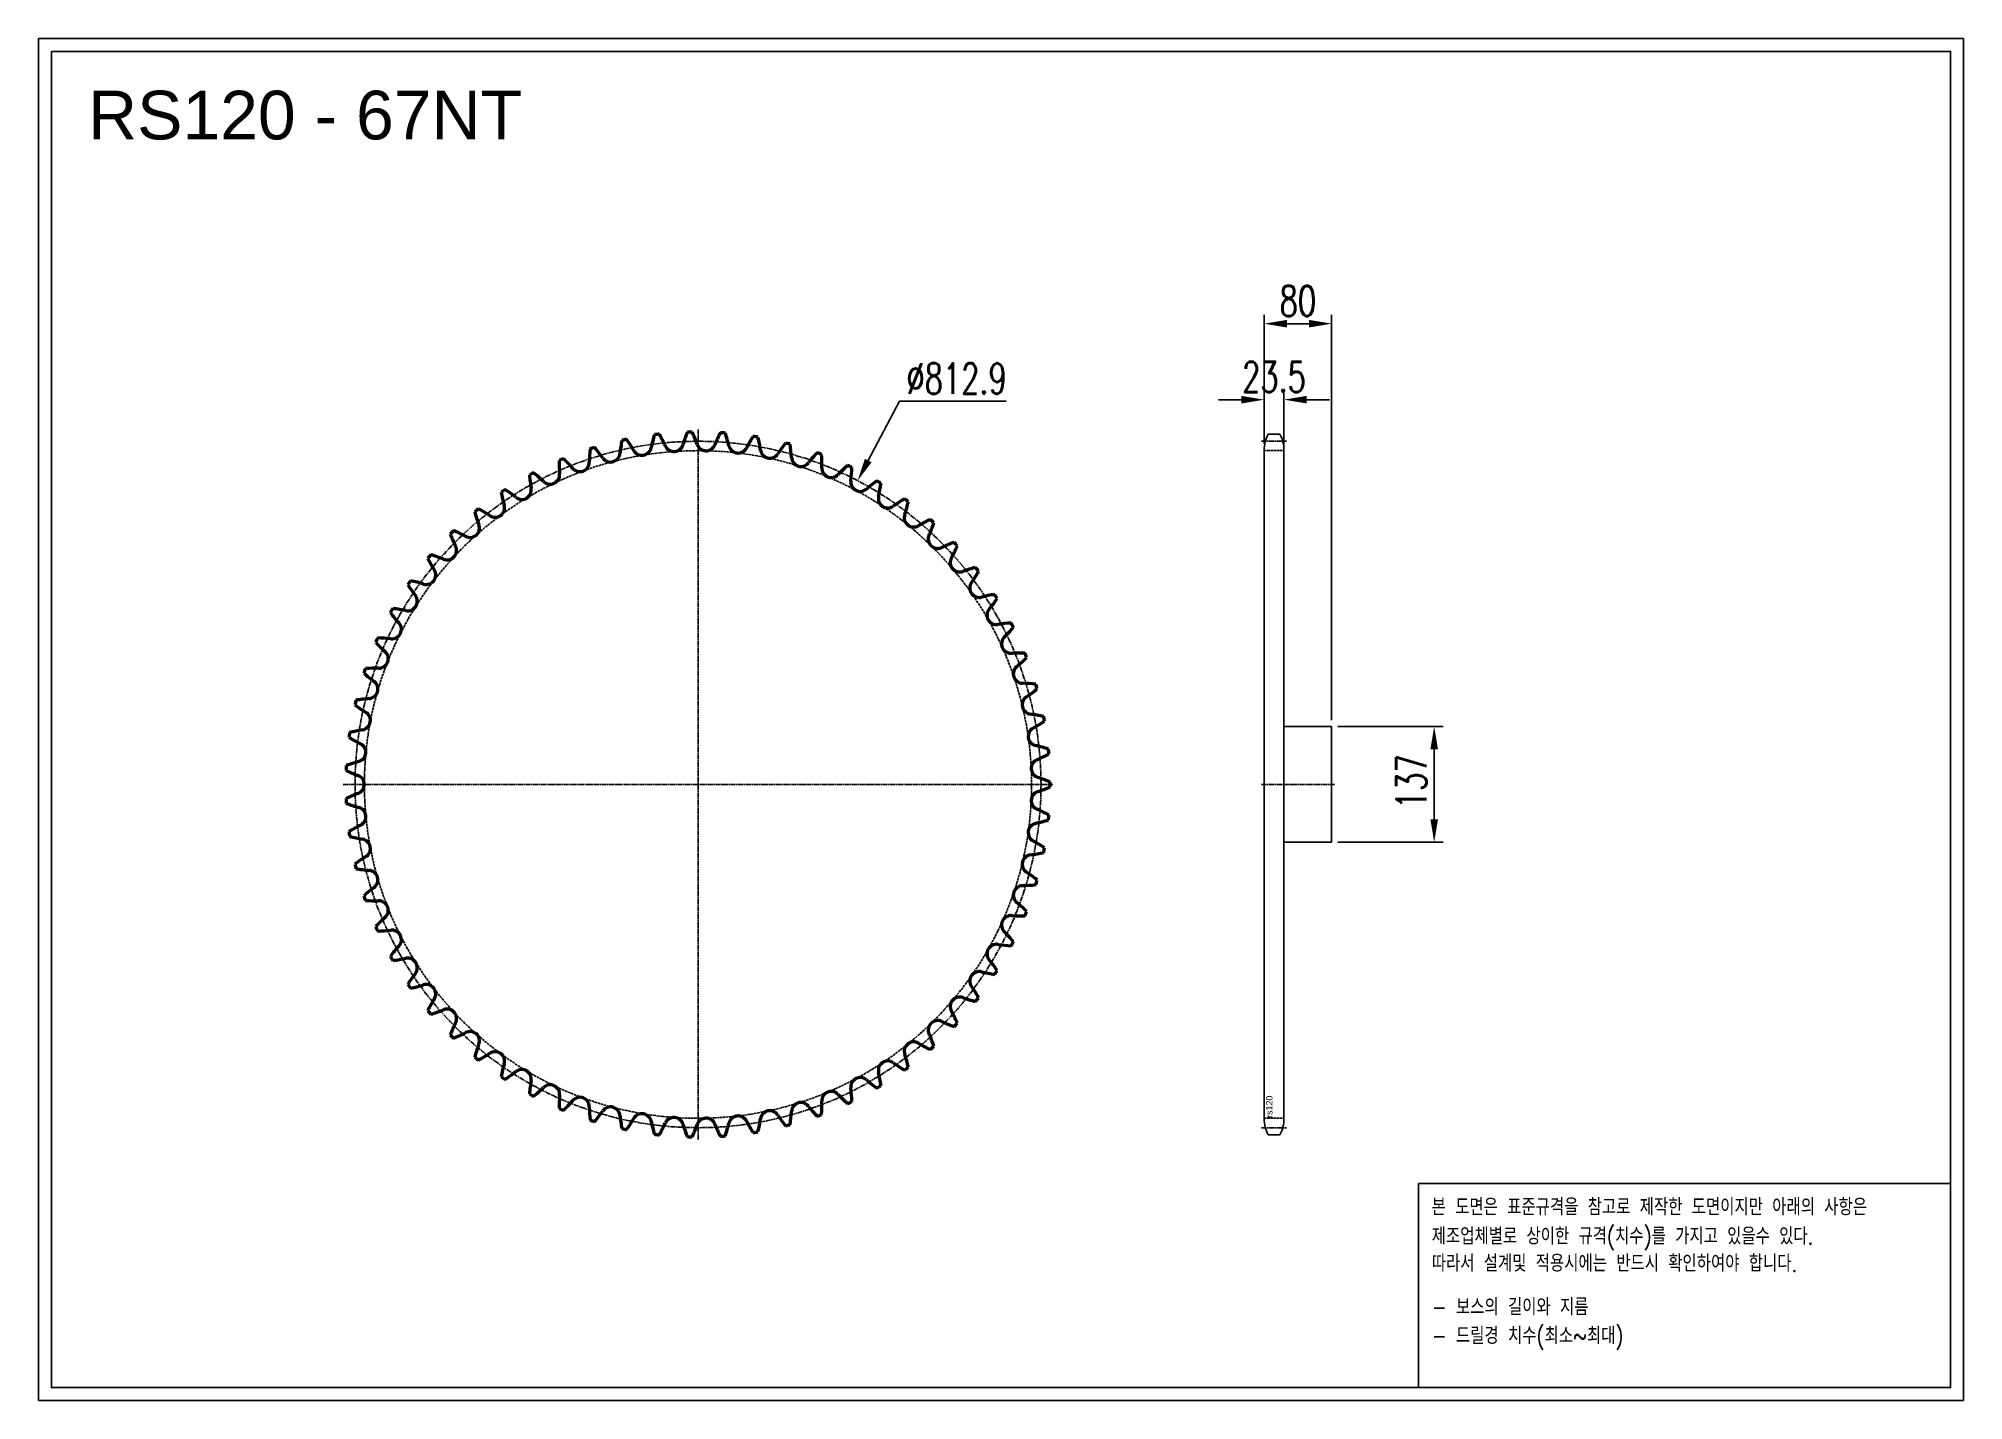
# Model space of a CAD drawing. Header units: millimetres. Extents: x -47098 to -44817, y 45593 to 47206.
import ezdxf

# ---------------------------------------------------------------- set-up
doc = ezdxf.new("R2010")
doc.units = ezdxf.units.MM
for name, pattern in [('AM_ISO02W050', [7.5, 6, -1.5]), ('AM_ISO02W050x2', [3.75, 3, -0.75]), ('AM_ISO08W050', [18, 12, -1.5, 3, -1.5]), ('AM_ISO08W050x2', [9, 6, -0.75, 1.5, -0.75])]:
    doc.linetypes.add(name, pattern=pattern)
for name, color, linetype, lineweight in [('AM_0N', 7, 'Continuous', 50), ('AM_3N', 6, 'AM_ISO02W050', 25), ('AM_7', 4, 'AM_ISO08W050', 25), ('AM_7N', 4, 'AM_ISO08W050', 25)]:
    doc.layers.add(name, color=color, linetype=linetype, lineweight=lineweight)
doc.layers.add('S-DIM', color=7, linetype='Continuous')
doc.styles.add('HAN', font='ROMANS.shx', dxfattribs={"width": 0.7, "bigfont": 'whgtxt.shx'})
doc.styles.add('HSG', font='SIMPLEX.shx', dxfattribs={"width": 0.7, "bigfont": 'HSG.shx'})
doc.styles.get("Standard").update_dxf_attribs({"font": 'arial.ttf'})
doc.dimstyles.new('APP50', dxfattribs={"dimscale": 15, "dimtxt": 2.4, "dimasz": 1.8, "dimexe": 0.7, "dimexo": 0.5, "dimgap": 0.6, "dimtad": 1, "dimtoh": 1, "dimdec": 1, "dimrnd": 0.01, "dimzin": 9, "dimdsep": 46, "dimtxsty": 'HSG', "dimcen": 0, "dimclrd": 1, "dimclre": 1, "dimclrt": 256, "dimazin": 2, "dimtp": 1, "dimtm": 1, "dimtfac": 0.5, "dimtdec": 1, "dimtofl": 0, "dimtmove": 0, "dimatfit": 3, "dimfxl": 0, "dimtvp": 1, "dimtolj": 2, "dimlwd": -1, "dimlwe": -1, "dimarcsym": 0})

# ---------------------------------------------------------------- blocks, each defined once
blk = doc.blocks.new('*D1')
at = {"layer": 'Defpoints', "color": 0, "transparency": 16777216}
for p in [(-45565.3, 46391.3), (-45565.3, 46254.3), (-45443.8, 46254.3)]:
    blk.add_point(p, dxfattribs=at)
at = {"layer": 'S-DIM', "color": 1, "transparency": 16777216}
for p, q in [((-45557.8, 46391.3), (-45433.3, 46391.3)), ((-45443.8, 46364.3), (-45443.8, 46281.3)), ((-45557.8, 46254.3), (-45433.3, 46254.3))]:
    blk.add_line(p, q, dxfattribs=at)
for points in [[(-45448.3, 46364.3), (-45439.3, 46364.3), (-45443.8, 46391.3)], [(-45448.3, 46281.3), (-45439.3, 46281.3), (-45443.8, 46254.3)]]:
    blk.add_solid(points, dxfattribs=at)
at = {"layer": 'S-DIM', "transparency": 16777216, "insert": (-45470.8, 46326), "char_height": 36, "attachment_point": 5, "rotation": 90, "style": 'HSG'}
blk.add_mtext('\\A2;137', dxfattribs=at)
blk = doc.blocks.new('*D2')
at = {"layer": 'Defpoints', "color": 0, "transparency": 16777216}
for p in [(-46127, 46682.5), (-46505.2, 45963)]:
    blk.add_point(p, dxfattribs=at)
at = {"layer": 'S-DIM', "color": 1, "transparency": 16777216}
for p, q in [((-46077.5, 46776.5), (-46114.4, 46706.4)), ((-45950.9, 46776.5), (-46077.5, 46776.5))]:
    blk.add_line(p, q, dxfattribs=at)
blk.add_solid([(-46118.4, 46708.4), (-46110.4, 46704.3), (-46127, 46682.5)], dxfattribs=at)
at = {"layer": 'S-DIM', "transparency": 16777216, "insert": (-46009.7, 46803.5), "char_height": 36, "attachment_point": 5, "style": 'HSG'}
blk.add_mtext('\\A2;∅812.9', dxfattribs=at)
blk = doc.blocks.new('*D3')
at = {"layer": 'Defpoints', "color": 0, "transparency": 16777216}
for p in [(-45621.8, 46778.4), (-45645.3, 46718.6), (-45621.8, 46718)]:
    blk.add_point(p, dxfattribs=at)
at = {"layer": 'S-DIM', "color": 1, "transparency": 16777216}
for p, q in [((-45645.3, 46726.1), (-45645.3, 46788.9)), ((-45621.8, 46725.5), (-45621.8, 46788.9)), ((-45672.3, 46778.4), (-45699.3, 46778.4)), ((-45594.8, 46778.4), (-45567.8, 46778.4))]:
    blk.add_line(p, q, dxfattribs=at)
for points in [[(-45672.3, 46782.9), (-45672.3, 46773.9), (-45645.3, 46778.4)], [(-45594.8, 46782.9), (-45594.8, 46773.9), (-45621.8, 46778.4)]]:
    blk.add_solid(points, dxfattribs=at)
at = {"layer": 'S-DIM', "transparency": 16777216, "insert": (-45633.6, 46805.4), "char_height": 36, "attachment_point": 5, "style": 'HSG'}
blk.add_mtext('\\A2;23.5', dxfattribs=at)
blk = doc.blocks.new('*D4')
at = {"layer": 'Defpoints', "color": 0, "transparency": 16777216}
for p in [(-45565.3, 46868.4), (-45645.3, 46718.6), (-45565.3, 46391.3)]:
    blk.add_point(p, dxfattribs=at)
at = {"layer": 'S-DIM', "color": 1, "transparency": 16777216}
for p, q in [((-45645.3, 46726.1), (-45645.3, 46878.9)), ((-45565.3, 46398.8), (-45565.3, 46878.9)), ((-45618.3, 46868.4), (-45592.3, 46868.4))]:
    blk.add_line(p, q, dxfattribs=at)
for points in [[(-45618.3, 46872.9), (-45618.3, 46863.9), (-45645.3, 46868.4)], [(-45592.3, 46872.9), (-45592.3, 46863.9), (-45565.3, 46868.4)]]:
    blk.add_solid(points, dxfattribs=at)
at = {"layer": 'S-DIM', "transparency": 16777216, "insert": (-45605.3, 46895.4), "char_height": 36, "attachment_point": 5, "style": 'HSG'}
blk.add_mtext('\\A2;80', dxfattribs=at)
blk = doc.blocks.new('notice1')
at = {"color": 4}
blk.add_lwpolyline([(-22142.12, 1735.9), (-22053.8, 1735.9), (-22053.8, 1702.07), (-22142.12, 1702.07)], close=True, dxfattribs=at)
at = {"color": 4, "style": 'HAN', "width": 0.8}
for s, p in [('본 도면은 표준규격을 참고로 제작한 도면이지만 아래의 사항은', (-22139.9, 1730.62)), ('제조업체별로 상이한 규격(치수)를 가지고 있을수 있다.', (-22139.9, 1725.78)), ('따라서 설계및 적용시에는 반드시 확인하여야 합니다.', (-22139.9, 1721.28)), ('- 보스의 길이와 지름', (-22139.9, 1714.03)), ('- 드릴경 치수(최소~최대)', (-22139.9, 1709.27))]:
    blk.add_text(s, height=2.7949, dxfattribs=at).set_placement(p)

msp = doc.modelspace()

# ---------------------------------------------------------------- linework, layer by layer
for p, q in [((-45645.31, 46718.56), (-45645.31, 45926.89)), ((-45640.57, 46737.56), (-45626.54, 46737.56)), ((-45621.81, 46718.56), (-45621.81, 45926.89)), ((-45621.81, 46391.28), (-45565.31, 46391.28)), ((-45565.31, 46391.28), (-45565.31, 46254.28)), ((-45565.31, 46254.28), (-45621.81, 46254.28)), ((-45640.57, 45907.89), (-45626.54, 45907.89))]:
    msp.add_line(p, q)
for points in [[(-47097.59, 47206.08), (-44816.6, 47206.08), (-44816.6, 45593.26), (-47097.59, 45593.26)], [(-47082.23, 47190.72), (-44831.96, 47190.72), (-44831.96, 45608.62), (-47082.23, 45608.62)]]:
    msp.add_lwpolyline(points, close=True)
for centre, start, end in [((-45604.81, 46718.56), 152.02179, 180), ((-45662.31, 46718.56), 0, 27.97821), ((-45604.81, 45926.89), 180, 207.97821), ((-45662.31, 45926.89), 332.02179, 0)]:
    msp.add_arc(centre, 40.5, start, end)
at = {"layer": 'AM_0N'}
for centre, radius, start, end in [((-46157.57, 46672.32), 184.06, 158.44837, 163.35821), ((-46316.11, 46322.72), 417.41, 90.9492, 91.73737), ((-46490.86, 46664.51), 184.06, 19.32836, 24.2382), ((-46125.53, 46655.94), 184.06, 153.07524, 157.98507), ((-46316.11, 46322.72), 417.41, 85.57606, 86.36424), ((-46458.09, 46679.37), 184.06, 13.95522, 18.86506), ((-46260.86, 46702.6), 184.06, 174.56777, 179.47761), ((-46316.11, 46322.72), 417.41, 107.0686, 107.85677), ((-46578.89, 46602.55), 184.06, 35.44776, 40.3576), ((-46225.54, 46695.75), 184.06, 169.19464, 174.10448), ((-46316.11, 46322.72), 417.41, 101.69547, 102.48364), ((-46551.53, 46625.93), 184.06, 30.07463, 34.98447), ((-46382.53, 46723.79), 11.23, 210.07463, 348.73134), ((-46191, 46685.63), 184.06, 163.8215, 168.73134), ((-46316.11, 46322.72), 417.41, 96.32233, 97.1105), ((-46522.1, 46646.64), 184.06, 24.70149, 29.61133), ((-46344.68, 46728.25), 11.23, 204.70149, 343.35821), ((-46306.58, 46729.15), 11.23, 199.32836, 337.98507), ((-46268.56, 46726.47), 11.23, 193.95522, 332.61194), ((-46095.16, 46636.63), 184.06, 147.7021, 152.61194), ((-46316.11, 46322.72), 417.41, 80.20293, 80.9911), ((-46424.07, 46691.1), 184.06, 8.58209, 13.49193), ((-46230.96, 46720.24), 11.23, 188.58209, 327.23881), ((-46066.74, 46614.56), 184.06, 142.32897, 147.23881), ((-46316.11, 46322.72), 417.41, 74.82979, 75.61797), ((-46389.1, 46699.59), 184.06, 3.20896, 8.11879), ((-46040.51, 46589.93), 184.06, 136.95583, 141.86567), ((-46316.11, 46322.72), 417.41, 69.45666, 70.24483), ((-46316.11, 46322.72), 417.41, 112.44174, 113.22991), ((-46296.68, 46706.1), 184.06, 179.94091, 184.85075), ((-46603.93, 46576.72), 184.06, 40.8209, 45.73073), ((-46456.15, 46704.38), 11.23, 220.8209, 359.47761), ((-46419.79, 46715.81), 11.23, 215.44776, 354.10448), ((-46194.11, 46710.52), 11.23, 183.20896, 321.86567), ((-46353.49, 46704.77), 184.06, 357.83582, 2.74566), ((-46158.34, 46697.39), 11.23, 177.83582, 316.49254), ((-46016.7, 46562.95), 184.06, 131.5827, 136.49254), ((-46316.11, 46322.72), 417.41, 64.08353, 64.8717), ((-46317.55, 46706.59), 184.06, 352.46269, 357.37253), ((-46316.11, 46322.72), 417.41, 123.188, 123.97618), ((-46646.25, 46518.59), 184.06, 51.56716, 56.477), ((-46524.85, 46671.57), 11.23, 231.56716, 10.22388), ((-46316.11, 46322.72), 417.41, 117.81487, 118.60304), ((-46332.67, 46706.24), 184.06, 185.31404, 190.22388), ((-46626.45, 46548.65), 184.06, 46.19403, 51.10387), ((-46491.27, 46689.59), 11.23, 226.19403, 4.85075), ((-46123.95, 46680.97), 11.23, 172.46269, 311.1194), ((-45995.52, 46533.85), 184.06, 126.20956, 131.1194), ((-46316.11, 46322.72), 417.41, 58.71039, 59.49856), ((-46281.6, 46705.04), 184.06, 347.08955, 351.99939), ((-46316.11, 46322.72), 417.41, 128.56114, 129.34931), ((-46663.14, 46486.82), 184.06, 56.9403, 61.85014), ((-46556.6, 46650.49), 11.23, 236.9403, 15.59701), ((-46368.51, 46703), 184.06, 190.68718, 195.59701), ((-46091.24, 46661.4), 11.23, 167.08955, 305.74627), ((-45977.15, 46502.9), 184.06, 120.83643, 125.74627), ((-46316.11, 46322.72), 417.41, 53.33726, 54.12543), ((-46245.95, 46700.13), 184.06, 341.71642, 346.62626), ((-46586.24, 46626.53), 11.23, 242.31343, 20.97015), ((-46403.88, 46696.42), 184.06, 196.06031, 200.97015), ((-46060.52, 46638.86), 11.23, 161.71642, 300.37313), ((-45961.77, 46470.37), 184.06, 115.4633, 120.37313), ((-46210.91, 46691.9), 184.06, 336.34328, 341.25312), ((-46316.11, 46322.72), 417.41, 47.96412, 48.75229), ((-46613.5, 46599.9), 11.23, 247.68657, 26.34328), ((-46316.11, 46322.72), 417.41, 133.93427, 134.72244), ((-46438.49, 46686.56), 184.06, 201.43344, 206.34328), ((-46676.98, 46453.6), 184.06, 62.31343, 67.22327), ((-46032.04, 46613.54), 11.23, 156.34328, 295), ((-45949.5, 46436.54), 184.06, 110.09016, 115), ((-46176.81, 46680.42), 184.06, 330.97015, 335.87999), ((-46316.11, 46322.72), 417.41, 42.59099, 43.37916), ((-46316.11, 46322.72), 417.41, 139.30741, 140.09558), ((-46472.03, 46673.5), 184.06, 206.80658, 211.71642), ((-46687.65, 46419.23), 184.06, 67.68657, 72.59641), ((-46006.05, 46585.66), 11.23, 150.97015, 289.62687), ((-45940.45, 46401.71), 184.06, 104.71703, 109.62687), ((-46316.11, 46322.72), 417.41, 37.21785, 38.00603), ((-46316.11, 46322.72), 417.41, 144.68054, 145.46871), ((-46504.19, 46657.36), 184.06, 212.17971, 217.08955), ((-46695.05, 46384.02), 184.06, 73.0597, 77.96954), ((-46638.15, 46570.83), 11.23, 253.0597, 31.71642), ((-45982.79, 46555.47), 11.23, 145.59701, 284.25373), ((-46143.92, 46665.81), 184.06, 325.59701, 330.50685), ((-46659.97, 46539.59), 11.23, 258.43284, 37.08955), ((-45934.71, 46366.19), 184.06, 99.34389, 104.25373), ((-46112.55, 46648.18), 184.06, 320.22388, 325.13372), ((-46316.11, 46322.72), 417.41, 31.84472, 32.63289), ((-46316.11, 46322.72), 417.41, 150.05368, 150.84185), ((-46534.7, 46638.28), 184.06, 217.55285, 222.46269), ((-46678.77, 46506.44), 11.23, 263.80597, 42.46269), ((-46699.13, 46348.26), 184.06, 78.43284, 83.34267), ((-45962.46, 46523.23), 11.23, 140.22388, 278.8806), ((-45932.31, 46330.28), 184.06, 93.97076, 98.8806), ((-46316.11, 46322.72), 417.41, 26.47159, 27.25976), ((-46316.11, 46322.72), 417.41, 155.42681, 156.21498), ((-46563.29, 46616.42), 184.06, 222.92598, 227.83582), ((-46699.84, 46312.29), 184.06, 83.80597, 88.71581), ((-45945.24, 46489.24), 11.23, 134.85075, 273.50746), ((-46082.97, 46627.69), 184.06, 314.85075, 319.76058), ((-46694.38, 46471.67), 11.23, 269.1791, 47.83582), ((-45933.29, 46294.31), 184.06, 88.59762, 93.50746), ((-46055.44, 46604.51), 184.06, 309.47761, 314.38745), ((-46316.11, 46322.72), 417.41, 21.09845, 21.88662), ((-46316.11, 46322.72), 417.41, 160.79994, 161.58812), ((-46589.7, 46591.99), 184.06, 228.29912, 233.20896), ((-46697.17, 46276.4), 184.06, 89.1791, 94.08894), ((-46706.66, 46435.59), 11.23, 274.55224, 53.20896), ((-45931.28, 46453.77), 11.23, 129.47761, 268.13433), ((-45937.64, 46258.59), 184.06, 83.22449, 88.13433), ((-46316.11, 46322.72), 417.41, 15.72532, 16.51349), ((-46316.11, 46322.72), 417.41, 166.17308, 166.96125), ((-46691.16, 46240.92), 184.06, 94.55224, 99.46208), ((-45920.7, 46417.16), 11.23, 124.10448, 262.76119), ((-46030.2, 46578.87), 184.06, 304.10448, 309.01432), ((-46613.71, 46565.18), 184.06, 233.67225, 238.58209), ((-46715.51, 46398.52), 11.23, 279.92537, 58.58209), ((-45945.3, 46223.43), 184.06, 77.85136, 82.76119), ((-46007.47, 46550.97), 184.06, 298.73134, 303.64118), ((-46316.11, 46322.72), 417.41, 10.35218, 11.14035), ((-46316.11, 46322.72), 417.41, 171.54621, 172.33438), ((-46635.11, 46536.25), 184.06, 239.04539, 243.95522), ((-46681.85, 46206.16), 184.06, 99.92537, 104.83521), ((-45913.59, 46379.72), 11.23, 118.73134, 257.38806), ((-46669.33, 46172.42), 184.06, 105.29851, 110.20835), ((-46720.86, 46360.79), 11.23, 285.29851, 63.95522), ((-45910.02, 46341.78), 11.23, 113.35821, 252.01493), ((-45956.23, 46189.14), 184.06, 72.47822, 77.38806), ((-45987.45, 46521.06), 184.06, 293.35821, 298.26805), ((-46316.11, 46322.72), 417.41, 4.97905, 5.76722), ((-46316.11, 46322.72), 417.41, 176.91935, 177.70752), ((-46653.7, 46505.44), 184.06, 244.41852, 249.32836), ((-46722.64, 46322.72), 11.23, 290.67164, 69.32836), ((-45970.32, 46156.03), 184.06, 67.10509, 72.01493), ((-46653.7, 46140), 184.06, 110.67164, 115.58148), ((-46316.11, 46322.72), 417.41, 182.29248, 183.08065), ((-45910.02, 46303.67), 11.23, 107.98507, 246.64179), ((-45970.32, 46489.42), 184.06, 287.98507, 292.89491), ((-46316.11, 46322.72), 417.41, 359.60591, 0.39409), ((-46669.33, 46473.02), 184.06, 249.79165, 254.70149), ((-46720.86, 46284.65), 11.23, 296.04478, 74.70149), ((-45987.45, 46124.38), 184.06, 61.73195, 66.64179), ((-46316.11, 46322.72), 417.41, 354.23278, 355.02095), ((-46635.11, 46109.19), 184.06, 116.04478, 120.95461), ((-46316.11, 46322.72), 417.41, 187.66562, 188.45379), ((-46681.85, 46439.29), 184.06, 255.16479, 260.07463), ((-45913.59, 46265.72), 11.23, 102.61194, 241.26866), ((-45956.23, 46456.3), 184.06, 282.61194, 287.52178), ((-46613.71, 46080.26), 184.06, 121.41791, 126.32775), ((-46715.51, 46246.92), 11.23, 301.41791, 80.07463), ((-45920.7, 46228.28), 11.23, 97.23881, 235.89552), ((-45945.3, 46422.02), 184.06, 277.23881, 282.14864), ((-46007.47, 46094.48), 184.06, 56.35882, 61.26866), ((-46316.11, 46322.72), 417.41, 348.85965, 349.64782), ((-46316.11, 46322.72), 417.41, 193.03875, 193.82692), ((-46691.16, 46404.53), 184.06, 260.53792, 265.44776), ((-46706.66, 46209.85), 11.23, 306.79104, 85.44776), ((-46030.2, 46066.58), 184.06, 50.98568, 55.89552), ((-46589.7, 46053.46), 184.06, 126.79104, 131.70088), ((-46316.11, 46322.72), 417.41, 198.41188, 199.20006), ((-45931.28, 46191.67), 11.23, 91.86567, 230.52239), ((-45937.64, 46386.86), 184.06, 271.86567, 276.77551), ((-46316.11, 46322.72), 417.41, 343.48651, 344.27468), ((-46697.17, 46369.05), 184.06, 265.91106, 270.8209), ((-46694.38, 46173.78), 11.23, 312.16418, 90.8209), ((-45945.24, 46156.21), 11.23, 86.49254, 225.14925), ((-45933.29, 46351.13), 184.06, 266.49254, 271.40238), ((-46055.44, 46040.93), 184.06, 45.61255, 50.52239), ((-46316.11, 46322.72), 417.41, 338.11338, 338.90155), ((-46563.29, 46029.02), 184.06, 132.16418, 137.07402), ((-46316.11, 46322.72), 417.41, 203.78502, 204.57319), ((-46699.84, 46333.16), 184.06, 271.28419, 276.19403), ((-46678.77, 46139.01), 11.23, 317.53731, 96.19403), ((-46082.97, 46017.76), 184.06, 40.23942, 45.14925), ((-46534.7, 46007.17), 184.06, 137.53731, 142.44715), ((-45962.46, 46122.21), 11.23, 81.1194, 219.77612), ((-45932.31, 46315.16), 184.06, 261.1194, 266.02924), ((-46316.11, 46322.72), 417.41, 332.74024, 333.52841), ((-46316.11, 46322.72), 417.41, 209.15815, 209.94632), ((-46699.13, 46297.18), 184.06, 276.65733, 281.56716), ((-46659.97, 46105.86), 11.23, 322.91045, 101.56716), ((-46504.19, 45988.08), 184.06, 142.91045, 147.82029), ((-45982.79, 46089.98), 11.23, 75.74627, 214.40299), ((-45934.71, 46279.26), 184.06, 255.74627, 260.65611), ((-46112.55, 45997.27), 184.06, 34.86628, 39.77612), ((-46316.11, 46322.72), 417.41, 327.36711, 328.15528), ((-46316.11, 46322.72), 417.41, 214.53129, 215.31946), ((-46695.05, 46261.43), 184.06, 282.03046, 286.9403), ((-46638.15, 46074.61), 11.23, 328.28358, 106.9403), ((-46143.92, 45979.64), 184.06, 29.49315, 34.40299), ((-46472.03, 45971.94), 184.06, 148.28358, 153.19342), ((-46316.11, 46322.72), 417.41, 219.90442, 220.69259), ((-46687.65, 46226.21), 184.06, 287.40359, 292.31343), ((-46613.5, 46045.54), 11.23, 333.65672, 112.31343), ((-46006.05, 46059.79), 11.23, 70.37313, 209.02985), ((-46176.81, 45965.02), 184.06, 24.12001, 29.02985), ((-45940.45, 46243.73), 184.06, 250.37313, 255.28297), ((-46316.11, 46322.72), 417.41, 321.99397, 322.78215), ((-46438.49, 45958.88), 184.06, 153.65672, 158.56656), ((-46032.04, 46031.91), 11.23, 65, 203.65672), ((-45949.5, 46208.9), 184.06, 245, 249.90984), ((-46316.11, 46322.72), 417.41, 316.62084, 317.40901), ((-46316.11, 46322.72), 417.41, 225.27756, 226.06573), ((-46676.98, 46191.84), 184.06, 292.77673, 297.68657), ((-46586.24, 46018.91), 11.23, 339.02985, 117.68657), ((-46403.88, 45949.02), 184.06, 159.02985, 163.93969), ((-46060.52, 46006.59), 11.23, 59.62687, 198.28358), ((-45961.77, 46175.07), 184.06, 239.62687, 244.5367), ((-46210.91, 45953.55), 184.06, 18.74688, 23.65672), ((-46316.11, 46322.72), 417.41, 311.24771, 312.03588), ((-46316.11, 46322.72), 417.41, 230.65069, 231.43886), ((-46663.14, 46158.63), 184.06, 298.14986, 303.0597), ((-46556.6, 45994.95), 11.23, 344.40299, 123.0597), ((-46368.51, 45942.45), 184.06, 164.40299, 169.31282), ((-46524.85, 45973.87), 11.23, 349.77612, 128.43284), ((-46091.24, 45984.04), 11.23, 54.25373, 192.91045), ((-45977.15, 46142.54), 184.06, 234.25373, 239.16357), ((-46316.11, 46322.72), 417.41, 305.87457, 306.66274), ((-46245.95, 45945.32), 184.06, 13.37374, 18.28358), ((-46316.11, 46322.72), 417.41, 236.02382, 236.812), ((-46646.25, 46126.85), 184.06, 303.523, 308.43284), ((-46332.67, 45939.21), 184.06, 169.77612, 174.68596), ((-46626.45, 46096.8), 184.06, 308.89613, 313.80597), ((-46491.27, 45955.86), 11.23, 355.14925, 133.80597), ((-46123.95, 45964.47), 11.23, 48.8806, 187.53731), ((-46317.55, 45938.86), 184.06, 2.62747, 7.53731), ((-45995.52, 46111.59), 184.06, 228.8806, 233.79044), ((-46316.11, 46322.72), 417.41, 300.50144, 301.28961), ((-46281.6, 45940.41), 184.06, 8.00061, 12.91045), ((-46316.11, 46322.72), 417.41, 241.39696, 242.18513), ((-46296.68, 45939.34), 184.06, 175.14925, 180.05909), ((-46603.93, 46068.73), 184.06, 314.26927, 319.1791), ((-46456.15, 45941.07), 11.23, 0.52239, 139.1791), ((-46260.86, 45942.85), 184.06, 180.52239, 185.43223), ((-46419.79, 45929.63), 11.23, 5.89552, 144.55224), ((-46194.11, 45934.92), 11.23, 38.13433, 176.79104), ((-46040.51, 46055.52), 184.06, 218.13433, 223.04417), ((-46353.49, 45940.68), 184.06, 357.25434, 2.16418), ((-46158.34, 45948.05), 11.23, 43.50746, 182.16418), ((-46016.7, 46082.5), 184.06, 223.50746, 228.4173), ((-46316.11, 46322.72), 417.41, 295.1283, 295.91647), ((-46316.11, 46322.72), 417.41, 246.77009, 247.55826), ((-46316.11, 46322.72), 417.41, 252.14323, 252.9314), ((-46578.89, 46042.89), 184.06, 319.6424, 324.55224), ((-46225.54, 45949.69), 184.06, 185.89552, 190.80536), ((-46551.53, 46019.52), 184.06, 325.01553, 329.92537), ((-46382.53, 45921.65), 11.23, 11.26866, 149.92537), ((-46191, 45959.81), 184.06, 191.26866, 196.1785), ((-46522.1, 45998.8), 184.06, 330.38867, 335.29851), ((-46344.68, 45917.19), 11.23, 16.64179, 155.29851), ((-46157.57, 45973.12), 184.06, 196.64179, 201.55163), ((-46490.86, 45980.94), 184.06, 335.7618, 340.67164), ((-46306.58, 45916.3), 11.23, 22.01493, 160.67164), ((-46125.53, 45989.5), 184.06, 202.01493, 206.92476), ((-46458.09, 45966.07), 184.06, 341.13494, 346.04478), ((-46268.56, 45918.98), 11.23, 27.38806, 166.04478), ((-46095.16, 46008.81), 184.06, 207.38806, 212.2979), ((-46424.07, 45954.35), 184.06, 346.50807, 351.41791), ((-46230.96, 45925.2), 11.23, 32.76119, 171.41791), ((-46066.74, 46030.88), 184.06, 212.76119, 217.67103), ((-46316.11, 46322.72), 417.41, 284.38203, 285.17021), ((-46389.1, 45945.86), 184.06, 351.88121, 356.79104), ((-46316.11, 46322.72), 417.41, 289.75517, 290.54334), ((-46316.11, 46322.72), 417.41, 257.51636, 258.30453), ((-46316.11, 46322.72), 417.41, 262.8895, 263.67767), ((-46316.11, 46322.72), 417.41, 268.26263, 269.0508), ((-46316.11, 46322.72), 417.41, 273.63576, 274.42394), ((-46316.11, 46322.72), 417.41, 279.0089, 279.79707)]:
    msp.add_arc(centre, radius, start, end, dxfattribs=at)
at = {"layer": 'AM_3N', "linetype": 'AM_ISO02W050x2'}
for p, q in [((-45645.31, 46718.03), (-45621.81, 46718.03)), ((-45645.31, 45927.41), (-45621.81, 45927.41))]:
    msp.add_line(p, q, dxfattribs=at)
msp.add_circle((-46316.11, 46322.72), 395.31, dxfattribs=at)
at = {"layer": 'AM_7', "linetype": 'AM_ISO08W050x2'}
for p, q in [((-45648.31, 46729.15), (-45618.81, 46729.15)), ((-45648.31, 46322.78), (-45561.88, 46322.78)), ((-45648.31, 45916.3), (-45618.81, 45916.3))]:
    msp.add_line(p, q, dxfattribs=at)
msp.add_circle((-46316.11, 46322.72), 406.42, dxfattribs=at)
at = {"layer": 'AM_7N', "linetype": 'AM_ISO08W050x2'}
for p, q in [((-46316.11, 45902.32), (-46316.11, 46743.13)), ((-46736.52, 46322.72), (-45895.7, 46322.72))]:
    msp.add_line(p, q, dxfattribs=at)

# ---------------------------------------------------------------- block references
at = {"xscale": 7.140013238963402, "yscale": 7.140013238963402, "zscale": 7.140013238963402}
msp.add_blockref('notice1', (112632.45, 33455.83), dxfattribs=at)

# ---------------------------------------------------------------- texts
msp.add_text('RS120 - 67NT', height=57.601).set_placement((-47038.85, 47086.65))
msp.add_text('rs120', height=7.5, rotation=90).set_placement((-45635.46, 45927.99))

# ---------------------------------------------------------------- dimensions: what is measured, and where the dimension line sits
at = {"layer": 'S-DIM'}
dim = msp.add_linear_dim(base=(-45565.31, 46868.42), p1=(-45645.31, 46718.56), p2=(-45565.31, 46391.28), dimstyle='APP50', dxfattribs=at)
dim.commit()
dim.dimension.update_dxf_attribs({"geometry": '*D4', "text_midpoint": (-45605.31, 46895.42)})
dim = msp.add_linear_dim(base=(-45621.81, 46778.42), p1=(-45645.31, 46718.56), p2=(-45621.81, 46718.03), dimstyle='APP50', dxfattribs=at)
dim.commit()
dim.dimension.update_dxf_attribs({"geometry": '*D3', "text_midpoint": (-45633.56, 46778.42), "dimtype": 128})
dim = msp.add_diameter_dim_2p(p1=(-46505.25, 45962.99), p2=(-46126.97, 46682.45), dimstyle='APP50', dxfattribs=at)
dim.commit()
dim.dimension.update_dxf_attribs({"geometry": '*D2', "text_midpoint": (-46009.72, 46776.52), "dimtype": 131})
dim = msp.add_linear_dim(base=(-45443.84, 46254.28), p1=(-45565.31, 46391.28), p2=(-45565.31, 46254.28), angle=90, dimstyle='APP50', dxfattribs=at)
dim.commit()
dim.dimension.update_dxf_attribs({"geometry": '*D1', "text_midpoint": (-45443.84, 46326), "dimtype": 128})

doc.saveas('drawing.dxf')
